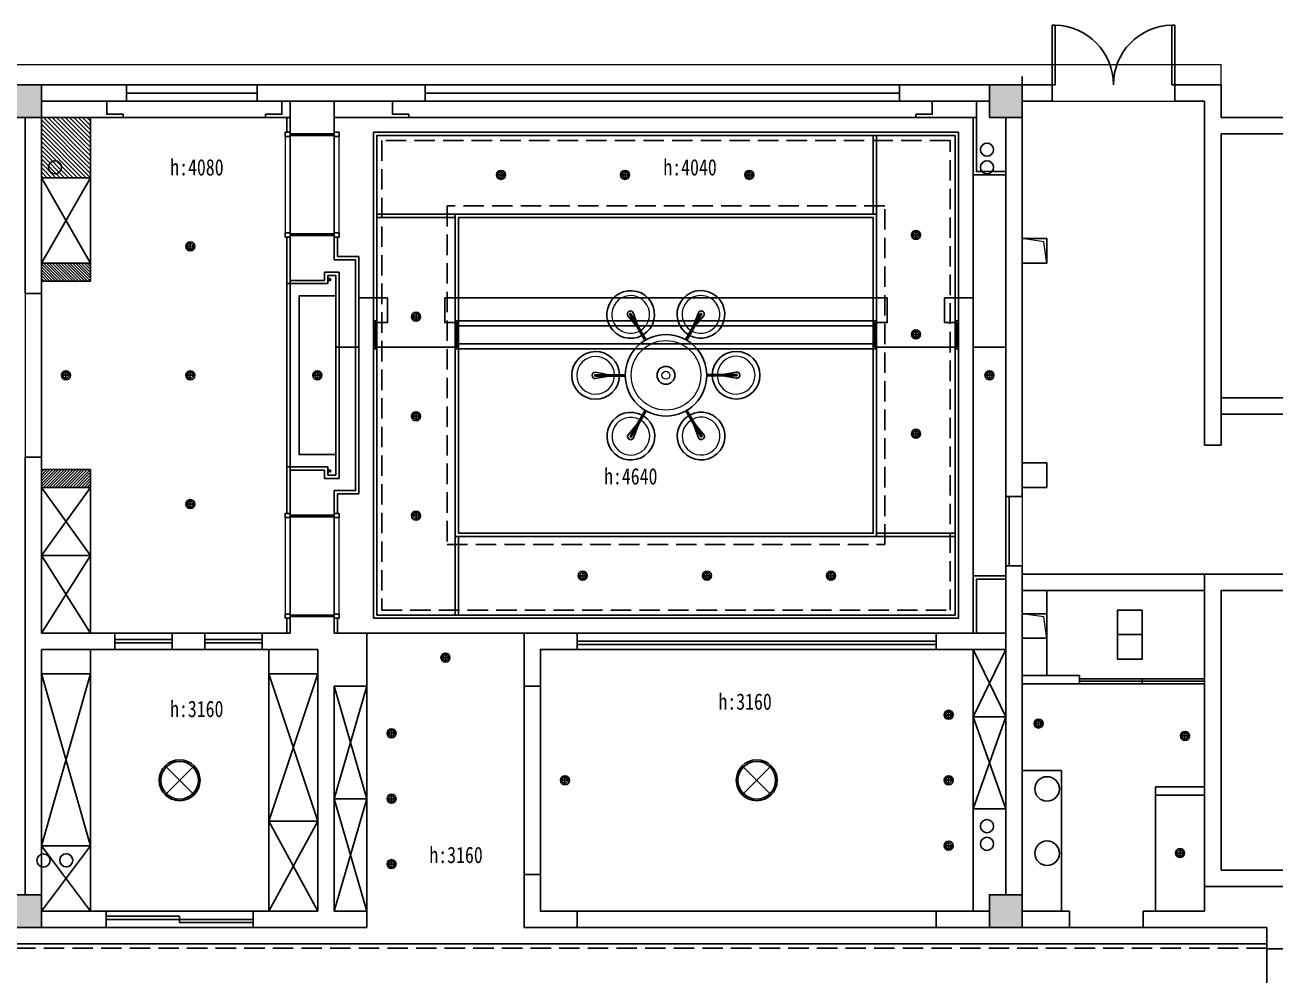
# Model space of a CAD drawing. Header units: millimetres. Extents: x 561810 to 956823, y -438984 to -391712.
# Drawn here: x 677950 to 693230, y -403335 to -391712 of the extents above; entities that cross this region are included whole.
import ezdxf

# ---------------------------------------------------------------- set-up
doc = ezdxf.new("R2010")
doc.units = ezdxf.units.MM
doc.header["$LTSCALE"] = 10
doc.header["$MEASUREMENT"] = 0
doc.linetypes.add('DASH', pattern=[0.35, 0.25, -0.1])
doc.layers.get('0').update_dxf_attribs({"linetype": 'CONTINUOUS'})
for name, color, linetype in [('4-P灯具', 142, 'CONTINUOUS'), ('COLUMN', 7, 'CONTINUOUS'), ('PUB_HATCH', 144, 'CONTINUOUS'), ('WALL', 7, 'CONTINUOUS'), ('WINDOW', 4, 'CONTINUOUS'), ('填充', 8, 'CONTINUOUS'), ('墙', 7, 'CONTINUOUS')]:
    doc.layers.add(name, color=color, linetype=linetype)
doc.layers.add('家居内线', color=251, linetype='CONTINUOUS', lineweight=13)
doc.layers.add('细线', color=250, linetype='CONTINUOUS', lineweight=5)
doc.styles.add('12', font='', dxfattribs={"width": 0.8})
doc.styles.get('12').set_extended_font_data('SimSun')

# ---------------------------------------------------------------- blocks, each defined once
blk = doc.blocks.new('$DORLIB2D$00000002')
for p, q in [((-0.5, 0), (-0.5, 0.4875)), ((-0.475, 0.4875), (-0.5, 0.4875)), ((-0.475, 0), (-0.475, 0.4875)), ((0.475, 0), (0.475, 0.4875)), ((0.475, 0.4875), (0.5, 0.4875)), ((0.5, 0), (0.5, 0.4875)), ((-0.5, 0), (-0.475, 0)), ((0.5, 0), (0.475, 0))]:
    blk.add_line(p, q)
for centre, start, end in [((-0.4875, 0), 0, 88.53072), ((0.4875, 0), 91.46928, 180)]:
    blk.add_arc(centre, 0.4875, start, end)

msp = doc.modelspace()

# ---------------------------------------------------------------- hatches: boundary and pattern name
h = msp.add_hatch()
h.set_pattern_fill('ANSI31', color=250, scale=200, style=0)
h.set_pattern_definition([(135, (678749.896, -394842.755), (17.6777, 17.6777), [])])
h.paths.add_polyline_path([(678149.9, -394842.8), (678149.9, -394622.8), (678749.9, -394622.8), (678749.9, -394842.8)])
h = msp.add_hatch()
h.set_pattern_fill('ANSI31', color=250, scale=200, style=0)
h.set_pattern_definition([(225, (678749.896, -397142.755), (17.6777, -17.6777), [])])
h.paths.add_polyline_path([(678149.9, -397142.8), (678149.9, -397362.8), (678749.9, -397362.8), (678749.9, -397142.8)])
at = {"layer": 'PUB_HATCH'}
h = msp.add_hatch(color=256, dxfattribs=at)
h.paths.add_polyline_path([(677749.9, -392842.8), (677749.9, -392442.8), (678149.9, -392442.8), (678149.9, -392842.8)])
h.paths.add_polyline_path([(689739.9, -392842.8), (689739.9, -392442.8), (690139.9, -392442.8), (690139.9, -392842.8)])
h.paths.add_polyline_path([(689739.9, -402742.8), (689739.9, -402342.8), (690139.9, -402342.8), (690139.9, -402742.8)])
h.paths.add_polyline_path([(677749.9, -402742.8), (677749.9, -402342.8), (678149.9, -402342.8), (678149.9, -402742.8)])
at = {"layer": '墙'}
h = msp.add_hatch(dxfattribs=at)
h.set_pattern_fill('ANSI31', color=250, scale=300, style=0)
h.set_pattern_definition([(135, (678749.896, -393577.755), (26.5165, 26.5165), [])])
h.paths.add_polyline_path([(678749.9, -392842.8), (678149.9, -392842.8), (678149.9, -393577.8), (678749.9, -393577.8)])

# ---------------------------------------------------------------- linework, layer by layer
for p, q in [((680789.9, -392442.8), (680789.9, -392642.8)), ((680789.9, -392442.8), (682840.1, -392442.8)), ((688640.1, -392442.8), (688640.1, -392642.8)), ((682840.1, -392642.8), (680789.9, -392642.8))]:
    msp.add_line(p, q)
at = {"color": 250}
for p, q in [((678749.9, -393577.8), (678149.9, -394622.8)), ((678149.9, -393577.8), (678749.9, -394622.8)), ((683250.1, -395328), (688319.9, -395328)), ((688319.9, -395388), (683250.1, -395388)), ((688319.9, -395608), (683250.1, -395608)), ((683250.1, -395668), (688319.9, -395668)), ((678149.9, -398196.3), (678749.9, -397362.8)), ((678749.9, -398196.3), (678149.9, -397362.8)), ((678749.9, -398196.3), (678149.9, -398196.3)), ((678149.9, -398196.3), (678749.9, -399142.8)), ((678749.9, -398196.3), (678149.9, -399142.8)), ((689089.9, -399142.8), (684699.9, -399142.8)), ((689089.9, -399342.8), (684699.9, -399342.8)), ((689939.9, -400167.8), (689539.9, -399342.8)), ((689939.9, -399342.8), (689539.9, -400167.8)), ((684050, -402092.8), (684050, -399792.8)), ((689539.9, -400167.8), (689939.9, -400167.8)), ((689939.9, -400167.8), (689539.9, -401292.8)), ((689539.9, -400167.8), (689939.9, -401292.8)), ((679663.1, -401119.5), (680016.7, -400766)), ((679663.1, -400766), (680016.7, -401119.5)), ((686718.2, -401119.5), (687071.7, -400766)), ((686718.2, -400766), (687071.7, -401119.5)), ((682130.1, -401167.8), (681729.9, -401167.8)), ((689089.9, -402542.8), (684699.9, -402542.8)), ((689089.9, -402742.8), (684699.9, -402742.8))]:
    msp.add_line(p, q, dxfattribs=at)
at = {"color": 1}
msp.add_line((683080.1, -395048), (688489.9, -395048), dxfattribs=at)
for points in [[(681750.1, -395648), (682030.1, -395648), (682030.1, -395048), (682230.1, -395048), (682380.1, -395048), (682380.1, -395348), (682230.1, -395348), (682230.1, -395648), (683230.1, -395648), (683230.1, -395348), (683080.1, -395348), (683080.1, -395048)], [(689939.9, -395648), (689539.9, -395648), (689539.9, -395048), (689339.9, -395048), (689189.9, -395048), (689189.9, -395348), (689339.9, -395348), (689339.9, -395648), (688339.9, -395648), (688339.9, -395348), (688489.9, -395348), (688489.9, -395048)], [(682250.1, -395328), (682210.1, -395328), (682210.1, -395388), (682230.1, -395388), (682230.1, -395348), (682250.1, -395348), (682250.1, -395328)], [(683210.1, -395328), (683250.1, -395328), (683250.1, -395388), (683230.1, -395388), (683230.1, -395348), (683210.1, -395348), (683210.1, -395328)], [(688359.9, -395328), (688319.9, -395328), (688319.9, -395388), (688339.9, -395388), (688339.9, -395348), (688359.9, -395348), (688359.9, -395328)], [(689319.9, -395328), (689359.9, -395328), (689359.9, -395388), (689339.9, -395388), (689339.9, -395348), (689319.9, -395348), (689319.9, -395328)], [(682250.1, -395668), (682210.1, -395668), (682210.1, -395608), (682230.1, -395608), (682230.1, -395648), (682250.1, -395648), (682250.1, -395668)], [(683210.1, -395668), (683250.1, -395668), (683250.1, -395608), (683230.1, -395608), (683230.1, -395648), (683210.1, -395648), (683210.1, -395668)], [(688359.9, -395668), (688319.9, -395668), (688319.9, -395608), (688339.9, -395608), (688339.9, -395648), (688359.9, -395648), (688359.9, -395668)], [(689319.9, -395668), (689359.9, -395668), (689359.9, -395608), (689339.9, -395608), (689339.9, -395648), (689319.9, -395648), (689319.9, -395668)]]:
    msp.add_lwpolyline(points, dxfattribs=at)
at = {"color": 250}
for points in [[(678749.9, -399642.8), (678149.9, -401742.8), (678749.9, -402542.8)], [(678149.9, -402542.8), (678749.9, -401742.8), (678149.9, -399642.8)], [(681529.9, -399642.8), (680929.9, -401442.8), (681529.9, -402542.8)], [(680929.9, -402542.8), (681529.9, -401442.8), (680929.9, -399642.8)], [(682130.1, -399792.8), (681729.9, -401167.8), (682130.1, -402542.8)], [(681729.9, -402542.8), (682130.1, -401167.8), (681729.9, -399792.8)]]:
    msp.add_lwpolyline(points, dxfattribs=at)
for centre in [(679839.9, -400942.8), (686894.9, -400942.8)]:
    msp.add_circle(centre, 230, dxfattribs=at)
at = {"layer": '4-P灯具', "color": 250, "ltscale": 20}
for p, q in [((683712.5, -393542.8), (683822.5, -393542.8)), ((683767.5, -393597.8), (683767.5, -393487.8)), ((685230, -393542.8), (685340, -393542.8)), ((685285, -393597.8), (685285, -393487.8)), ((686747.4, -393542.8), (686857.4, -393542.8)), ((686802.4, -393597.8), (686802.4, -393487.8)), ((688839.9, -394332.8), (688839.9, -394222.8)), ((679969.9, -394472.8), (679969.9, -394362.8)), ((688784.9, -394277.8), (688894.9, -394277.8)), ((679914.9, -394417.8), (680024.9, -394417.8)), ((682675.1, -395277.8), (682785.1, -395277.8)), ((682730.1, -395332.8), (682730.1, -395222.8)), ((688839.9, -395547.8), (688839.9, -395437.8)), ((688784.9, -395492.8), (688894.9, -395492.8)), ((678394.9, -395992.8), (678504.9, -395992.8)), ((678449.9, -396047.8), (678449.9, -395937.8)), ((679914.9, -395992.8), (680024.9, -395992.8)), ((679969.9, -396047.8), (679969.9, -395937.8)), ((681470, -395992.8), (681580, -395992.8)), ((681525, -396047.8), (681525, -395937.8)), ((689684.9, -395992.8), (689794.9, -395992.8)), ((689739.9, -396047.8), (689739.9, -395937.8)), ((682675.1, -396492.8), (682785.1, -396492.8)), ((682730.1, -396547.8), (682730.1, -396437.8)), ((688839.9, -396762.8), (688839.9, -396652.8)), ((688784.9, -396707.8), (688894.9, -396707.8)), ((679914.9, -397567.8), (680024.9, -397567.8)), ((679969.9, -397622.8), (679969.9, -397512.8)), ((682675.1, -397707.8), (682785.1, -397707.8)), ((682730.1, -397762.8), (682730.1, -397652.8)), ((684712.5, -398442.8), (684822.5, -398442.8)), ((684767.5, -398497.8), (684767.5, -398387.8)), ((686230, -398442.8), (686340, -398442.8)), ((686285, -398497.8), (686285, -398387.8)), ((687747.4, -398442.8), (687857.4, -398442.8)), ((687802.4, -398497.8), (687802.4, -398387.8)), ((683090, -399497.8), (683090, -399387.8)), ((683035, -399442.8), (683145, -399442.8)), ((689184.9, -400142.8), (689294.9, -400142.8)), ((689239.9, -400197.8), (689239.9, -400087.8)), ((682430.1, -400422.8), (682430.1, -400312.8)), ((690284.5, -400248.9), (690394.5, -400248.9)), ((690339.5, -400193.9), (690339.5, -400303.9)), ((682375.1, -400367.8), (682485.1, -400367.8)), ((692074.7, -400401.1), (692184.7, -400401.1)), ((692129.7, -400346.1), (692129.7, -400456.1)), ((684495, -400942.8), (684605, -400942.8)), ((684550, -400997.8), (684550, -400887.8)), ((689184.9, -400942.8), (689294.9, -400942.8)), ((689239.9, -400997.8), (689239.9, -400887.8)), ((682375.1, -401167.8), (682485.1, -401167.8)), ((682430.1, -401222.8), (682430.1, -401112.8)), ((689239.9, -401687.8), (689239.9, -401797.8)), ((689184.9, -401742.8), (689294.9, -401742.8)), ((692014.9, -401832.8), (692124.9, -401832.8)), ((692069.9, -401777.8), (692069.9, -401887.8)), ((682375.1, -401967.8), (682485.1, -401967.8)), ((682430.1, -401912.8), (682430.1, -402022.8))]:
    msp.add_line(p, q, dxfattribs=at)
at = {"layer": '4-P灯具', "color": 142}
for centre in [(683767.5, -393542.8), (685285, -393542.8), (686802.4, -393542.8), (688839.9, -394277.8), (679969.9, -394417.8), (682730.1, -395277.8), (688839.9, -395492.8), (678449.9, -395992.8), (679969.9, -395992.8), (681525, -395992.8), (689739.9, -395992.8), (682730.1, -396492.8), (688839.9, -396707.8), (679969.9, -397567.8), (682730.1, -397707.8), (684767.5, -398442.8), (686285, -398442.8), (687802.4, -398442.8), (683090, -399442.8), (689239.9, -400142.8), (682430.1, -400367.8), (690339.5, -400248.9), (692129.7, -400401.1), (684550, -400942.8), (689239.9, -400942.8), (682430.1, -401167.8), (689239.9, -401742.8), (692069.9, -401832.8), (682430.1, -401967.8)]:
    msp.add_circle(centre, 55, dxfattribs=at)
at = {"layer": '4-P灯具', "color": 250, "ltscale": 20}
for centre in [(683767.5, -393542.8), (685285, -393542.8), (686802.4, -393542.8), (688839.9, -394277.8), (679969.9, -394417.8), (682730.1, -395277.8), (688839.9, -395492.8), (678449.9, -395992.8), (679969.9, -395992.8), (681525, -395992.8), (689739.9, -395992.8), (682730.1, -396492.8), (688839.9, -396707.8), (679969.9, -397567.8), (682730.1, -397707.8), (684767.5, -398442.8), (686285, -398442.8), (687802.4, -398442.8), (683090, -399442.8), (689239.9, -400142.8), (682430.1, -400367.8), (690339.5, -400248.9), (692129.7, -400401.1), (684550, -400942.8), (689239.9, -400942.8), (682430.1, -401167.8), (689239.9, -401742.8), (692069.9, -401832.8), (682430.1, -401967.8)]:
    msp.add_circle(centre, 35, dxfattribs=at)
at = {"layer": 'COLUMN'}
msp.add_line((678149.9, -402742.8), (678149.9, -402342.8), dxfattribs=at)
at = {"layer": 'WALL'}
for p, q in [((690139.9, -392342.8), (690139.9, -397472.8)), ((678149.9, -392442.8), (679189.9, -392442.8)), ((679189.9, -392442.8), (679189.9, -392642.8)), ((680789.9, -392642.8), (680789.9, -392442.8)), ((682840.1, -392442.8), (682840.1, -392642.8)), ((685249.7, -392442.8), (689739.9, -392442.8)), ((689939.9, -392442.8), (688640.1, -392442.8)), ((688640.1, -392642.8), (688640.1, -392442.8)), ((690139.9, -392442.8), (690504.9, -392442.8)), ((690504.9, -392442.8), (690504.9, -392642.8)), ((692004.9, -392442.8), (692569.9, -392442.8)), ((692004.9, -392442.8), (692004.9, -392642.8)), ((692569.9, -392842.8), (692569.9, -392442.8)), ((679189.9, -392642.8), (678149.9, -392642.8)), ((681189.9, -393042.8), (681189.9, -392642.8)), ((681729.9, -392642.8), (681729.9, -393042.8)), ((685249.7, -392642.8), (689739.9, -392642.8)), ((689739.9, -392642.8), (688640.1, -392642.8)), ((690139.9, -392642.8), (690504.9, -392642.8)), ((692004.9, -392642.8), (692369.9, -392642.8)), ((692369.9, -396847.8), (692369.9, -392642.8)), ((677949.9, -392842.8), (677949.9, -394992.8)), ((678149.9, -392842.8), (678149.9, -394992.8)), ((689939.9, -392842.8), (689939.9, -397472.8)), ((692569.9, -392842.8), (702569.9, -392842.8)), ((681389.9, -393042.8), (681189.9, -393042.8)), ((681729.9, -393042.8), (681389.9, -393042.8)), ((692569.9, -393042.8), (702159.9, -393042.8)), ((692569.9, -396847.8), (692569.9, -393042.8)), ((681189.9, -394282.8), (681189.9, -394832.8)), ((681729.9, -394282.8), (681189.9, -394282.8)), ((681729.9, -394582.8), (681729.9, -394282.8)), ((681990.1, -394582.8), (681729.9, -394582.8)), ((681990.1, -397402.8), (681990.1, -394582.8)), ((681189.9, -394832.8), (681610.1, -394832.8)), ((681790.1, -394732.8), (681610.1, -394732.8)), ((681610.1, -394732.8), (681610.1, -394832.8)), ((681790.1, -397252.8), (681790.1, -394732.8)), ((678149.9, -394992.8), (677949.9, -394992.8)), ((702159.9, -396267.8), (692569.9, -396267.8)), ((702159.9, -396467.8), (692569.9, -396467.8)), ((692569.9, -396847.8), (692369.9, -396847.8)), ((677949.9, -396992.8), (677949.9, -402342.8)), ((678149.9, -396992.8), (677949.9, -396992.8)), ((678149.9, -396992.8), (678149.9, -399142.8)), ((681189.9, -397702.8), (681189.9, -397152.8)), ((681189.9, -397152.8), (681610.1, -397152.8)), ((681610.1, -397252.8), (681610.1, -397152.8)), ((681790.1, -397252.8), (681610.1, -397252.8)), ((681990.1, -397402.8), (681729.9, -397402.8)), ((681729.9, -397402.8), (681729.9, -397702.8)), ((690139.9, -397472.8), (689939.9, -397472.8)), ((681729.9, -397702.8), (681189.9, -397702.8)), ((689939.9, -398322.8), (689939.9, -402342.8)), ((690139.9, -398322.8), (689939.9, -398322.8)), ((690139.9, -398322.8), (690139.9, -402342.8)), ((692369.9, -398422.8), (690139.9, -398422.8)), ((692369.9, -402242.8), (692369.9, -398422.8)), ((702159.9, -398422.8), (692369.9, -398422.8)), ((702159.9, -398422.8), (692369.9, -398422.8)), ((692369.9, -398622.8), (690139.9, -398622.8)), ((692569.9, -402042.8), (692569.9, -398622.8)), ((702159.9, -398622.8), (692569.9, -398622.8)), ((681189.9, -398942.8), (681189.9, -399142.8)), ((681389.9, -398942.8), (681189.9, -398942.8)), ((681729.9, -398942.8), (681389.9, -398942.8)), ((681729.9, -399142.8), (681729.9, -398942.8)), ((679049.9, -399142.8), (678149.9, -399142.8)), ((679049.9, -399342.8), (679049.9, -399142.8)), ((680149.9, -399142.8), (679749.9, -399142.8)), ((679749.9, -399342.8), (679749.9, -399142.8)), ((680149.9, -399342.8), (680149.9, -399142.8)), ((681189.9, -399142.8), (680849.9, -399142.8)), ((680849.9, -399342.8), (680849.9, -399142.8)), ((682130.1, -399142.8), (681729.9, -399142.8)), ((682130.1, -399142.8), (682130.1, -399792.8)), ((684699.9, -399142.8), (684699.9, -399342.8)), ((689089.9, -399142.8), (689089.9, -399342.8)), ((689939.9, -399142.8), (689089.9, -399142.8)), ((678149.9, -399342.8), (678149.9, -402342.8)), ((679049.9, -399342.8), (678149.9, -399342.8)), ((680149.9, -399342.8), (679749.9, -399342.8)), ((681529.9, -399342.8), (680849.9, -399342.8)), ((681529.9, -402542.8), (681529.9, -399342.8)), ((689089.9, -399342.8), (689939.9, -399342.8)), ((681729.9, -402542.8), (681729.9, -399792.8)), ((682130.1, -399792.8), (681729.9, -399792.8)), ((684250, -399792.8), (684050, -399792.8)), ((690619.9, -400822.8), (690139.9, -400822.8)), ((690619.9, -402542.8), (690619.9, -400822.8)), ((691769.9, -401022.8), (692369.9, -401022.8)), ((692369.9, -401022.8), (691769.9, -401022.8)), ((691769.9, -401022.8), (691769.9, -401122.8)), ((691769.9, -401122.8), (692369.9, -401122.8)), ((684250, -402092.8), (684050, -402092.8)), ((702159.9, -402042.8), (692569.9, -402042.8)), ((702369.9, -402242.8), (692369.9, -402242.8)), ((692369.9, -402242.8), (692369.9, -402542.8)), ((678149.9, -402542.8), (678940.4, -402542.8)), ((678940.4, -402742.8), (678940.4, -402542.8)), ((680740.2, -402742.8), (680740.2, -402542.8)), ((680740.2, -402542.8), (681529.9, -402542.8)), ((681729.9, -402542.8), (682130.1, -402542.8)), ((682130.1, -402742.8), (682130.1, -402542.8)), ((684699.9, -402742.8), (684699.9, -402542.8)), ((689739.9, -402542.8), (689089.9, -402542.8)), ((689089.9, -402542.8), (689089.9, -402742.8)), ((690719.9, -402542.8), (690139.9, -402542.8)), ((690719.9, -402542.8), (690719.9, -402742.8)), ((692369.9, -402542.8), (691619.9, -402542.8)), ((691619.9, -402542.8), (691619.9, -402742.8)), ((678940.4, -402742.8), (677749.9, -402742.8)), ((682130.1, -402742.8), (680740.2, -402742.8)), ((690719.9, -402742.8), (689089.9, -402742.8)), ((693129.9, -402742.8), (691619.9, -402742.8)), ((693129.9, -403002.8), (693129.9, -402742.8)), ((693129.9, -403002.8), (693329.9, -403002.8))]:
    msp.add_line(p, q, dxfattribs=at)
for points in [[(677749.9, -392842.8), (677749.9, -392442.8), (678149.9, -392442.8), (678149.9, -392842.8), (677749.9, -392842.8)], [(689739.9, -392842.8), (689739.9, -392442.8), (690139.9, -392442.8), (690139.9, -392842.8), (689739.9, -392842.8)], [(690439.9, -394322.8), (690139.9, -394322.8), (690139.9, -394622.8), (690439.9, -394622.8), (690439.9, -394322.8)], [(690439.9, -397362.8), (690139.9, -397362.8), (690139.9, -397062.8), (690439.9, -397062.8), (690439.9, -397362.8)], [(690439.9, -398907.8), (690139.9, -398907.8), (690139.9, -399207.8), (690439.9, -399207.8), (690439.9, -398907.8)], [(684699.9, -399142.8), (684050, -399142.8), (684050, -399792.8)], [(684699.9, -399342.8), (684250, -399342.8), (684250, -399792.8)], [(690139.9, -399762.8), (690839.9, -399762.8), (690839.9, -399662.8), (690139.9, -399662.8)], [(684050, -402092.8), (684050, -402742.8), (684699.9, -402742.8)], [(684250, -402092.8), (684250, -402542.8), (684699.9, -402542.8)], [(677749.9, -402742.8), (677749.9, -402342.8), (678149.9, -402342.8), (678149.9, -402742.8), (677749.9, -402742.8)], [(689739.9, -402742.8), (689739.9, -402342.8), (690139.9, -402342.8), (690139.9, -402742.8), (689739.9, -402742.8)]]:
    msp.add_lwpolyline(points, dxfattribs=at)
at = {"layer": 'WINDOW'}
for p, q in [((679189.9, -392442.8), (680789.9, -392442.8)), ((679189.9, -392542.8), (680789.9, -392542.8)), ((682840.1, -392442.8), (688640.1, -392442.8)), ((682840.1, -392542.8), (688640.1, -392542.8)), ((680789.9, -392642.8), (679189.9, -392642.8)), ((688640.1, -392642.8), (682840.1, -392642.8)), ((689939.9, -397472.8), (689939.9, -398322.8)), ((689979.9, -397472.8), (689979.9, -398322.8)), ((679049.9, -399142.8), (679749.9, -399142.8)), ((679749.9, -399222.8), (679049.9, -399222.8)), ((679049.9, -399262.8), (679749.9, -399262.8)), ((680849.9, -399142.8), (680149.9, -399142.8)), ((680149.9, -399222.8), (680849.9, -399222.8)), ((680849.9, -399262.8), (680149.9, -399262.8)), ((689089.9, -399242.8), (684699.9, -399242.8)), ((679749.9, -399342.8), (679049.9, -399342.8)), ((680149.9, -399342.8), (680849.9, -399342.8)), ((689089.9, -399282.8), (684699.9, -399282.8)), ((692369.9, -399702.8), (690839.9, -399702.8)), ((691604.9, -399702.8), (691604.9, -399762.8)), ((692369.9, -399732.8), (690839.9, -399732.8)), ((692369.9, -399762.8), (690839.9, -399762.8))]:
    msp.add_line(p, q, dxfattribs=at)
for points in [[(679840.2, -402602.8), (678940.2, -402602.8), (678940.2, -402642.8), (679840.2, -402642.8), (679840.2, -402602.8)], [(680740.2, -402642.8), (679840.2, -402642.8), (679840.2, -402682.8), (680740.2, -402682.8), (680740.2, -402642.8)]]:
    msp.add_lwpolyline(points, dxfattribs=at)
for centre, radius in [((689709.3, -393234.9), 80), ((678316.8, -393450.9), 80), ((689709.3, -393450.9), 80), ((690444.3, -401048.8), 150), ((689709.3, -401503.4), 80), ((689709.3, -401719.4), 80), ((690444.3, -401834.3), 150), ((678176.4, -401922.8, -2150003), 80), ((678454.4, -401920.8, -2150003), 80)]:
    msp.add_circle(centre, radius, dxfattribs=at)
at = {"layer": '填充', "color": 142, "ltscale": 0.01}
for p, q in [((678749.9, -392842.8), (678349.9, -392842.8)), ((678749.9, -393577.8), (678749.9, -392842.8)), ((681149.9, -392842.8), (681149.9, -393022.8)), ((688319.9, -394022.8), (688319.9, -393062.8)), ((688359.9, -394022.8), (688359.9, -393062.8)), ((678749.9, -393577.8), (678149.9, -393577.8)), ((678749.9, -394792.8), (678749.9, -393577.8)), ((683210.1, -394022.8), (682250.1, -394022.8)), ((683210.1, -394062.8), (682250.1, -394062.8)), ((681149.9, -394302.8), (681149.9, -394872.8)), ((681769.9, -394542.8), (681769.9, -394302.8)), ((678149.9, -394622.8), (678749.9, -394622.8)), ((682030.1, -394542.8), (681769.9, -394542.8)), ((682030.1, -397442.8), (682030.1, -394542.8)), ((678749.9, -394842.8), (678749.9, -394742.8)), ((681750.1, -394772.8), (681650.1, -394772.8)), ((681650.1, -394772.8), (681650.1, -394872.8)), ((681750.1, -397212.8), (681750.1, -394772.8)), ((678749.9, -394842.8), (678149.9, -394842.8)), ((681149.9, -394872.8), (681650.1, -394872.8)), ((681149.9, -394872.8), (681149.9, -397112.8)), ((678149.9, -394992.8), (678149.9, -396992.8)), ((685342.8, -395248.3), (685427.4, -395395.2)), ((685350.2, -395238.5), (685344.6, -395241.7)), ((685441.5, -395387), (685356.8, -395240.2)), ((686208.1, -395238.3), (686123.3, -395384.9)), ((686137.4, -395393.1), (686222.1, -395246.4)), ((686220.4, -395239.7), (686214.8, -395236.5)), ((684914, -395991.5), (684914, -395997.9)), ((685088.3, -395986.6), (684918.8, -395986.6)), ((684918.8, -396002.8), (685088.3, -396002.9)), ((686649.5, -395982.6), (686480.1, -395982.5)), ((686480.1, -395998.8), (686649.5, -395998.8)), ((686654.4, -395994), (686654.4, -395987.5)), ((685430.9, -396592.3), (685346.2, -396739.1)), ((685360.2, -396747.2), (685445.1, -396600.5)), ((686126.8, -396598.4), (686211.5, -396745.2)), ((686225.6, -396737.1), (686141, -396590.3)), ((685348, -396745.7), (685353.6, -396748.9)), ((686218.2, -396747), (686223.8, -396743.7)), ((681149.9, -397682.8), (681149.9, -397112.8)), ((681149.9, -397112.8), (681650.1, -397112.8)), ((681650.1, -397212.8), (681650.1, -397112.8)), ((678749.9, -397142.8), (678149.9, -397142.8)), ((678749.9, -397142.8), (678749.9, -397242.8)), ((678749.9, -397192.8), (678749.9, -399142.8)), ((681750.1, -397212.8), (681650.1, -397212.8)), ((678149.9, -397362.8), (678749.9, -397362.8)), ((682030.1, -397442.8), (681769.9, -397442.8)), ((681769.9, -397442.8), (681769.9, -397682.8)), ((681189.9, -397682.8), (681129.9, -397682.8)), ((681129.9, -397682.8), (681129.9, -397732.8)), ((681129.9, -397732.8), (681189.9, -397732.8)), ((681729.9, -397722.8), (681189.9, -397722.8)), ((681189.9, -397732.8), (681189.9, -397722.8)), ((681729.9, -397682.8), (681789.9, -397682.8)), ((681729.9, -397732.8), (681729.9, -397722.8)), ((681789.9, -397732.8), (681729.9, -397732.8)), ((681789.9, -397682.8), (681789.9, -397732.8)), ((683210.1, -397962.8), (683210.1, -398922.8)), ((683250.1, -397962.8), (683250.1, -398922.8)), ((688359.9, -397922.8), (689319.9, -397922.8)), ((688359.9, -397962.8), (689319.9, -397962.8)), ((690439.9, -398622.8), (690439.9, -399662.8)), ((681129.9, -398912.8), (681189.9, -398912.8)), ((681129.9, -398962.8), (681129.9, -398912.8)), ((681189.9, -398912.8), (681189.9, -398922.8)), ((681729.9, -398922.8), (681189.9, -398922.8)), ((681789.9, -398912.8), (681729.9, -398912.8)), ((681729.9, -398912.8), (681729.9, -398922.8)), ((681789.9, -398962.8), (681789.9, -398912.8)), ((681189.9, -398962.8), (681129.9, -398962.8)), ((681149.9, -399142.8), (681149.9, -398962.8)), ((681729.9, -398962.8), (681789.9, -398962.8)), ((681769.9, -399142.8), (681769.9, -398962.8)), ((684050, -399142.8), (682130.1, -399142.8)), ((678749.9, -399642.8), (678749.9, -399342.8)), ((680929.9, -399642.8), (680929.9, -399342.8)), ((689539.9, -399342.8), (689539.9, -402542.8)), ((678749.9, -399642.8), (678149.9, -399642.8)), ((678749.9, -399642.8), (678749.9, -402542.8)), ((680929.9, -402542.8), (680929.9, -399642.8)), ((680929.9, -399642.8), (681529.9, -399642.8)), ((682130.1, -402542.8), (682130.1, -399792.8)), ((684250, -399792.8), (684250, -402092.8)), ((689539.9, -401292.8), (689939.9, -401292.8)), ((680929.9, -401442.8), (681529.9, -401442.8)), ((678749.9, -401742.8), (678149.9, -401742.8)), ((693129.9, -402942.8), (675729.9, -402942.8))]:
    msp.add_line(p, q, dxfattribs=at)
at = {"layer": '填充', "color": 2, "linetype": 'DASH', "ltscale": 100}
msp.add_line((693129.9, -402992.8), (675779.9, -402992.8), dxfattribs=at)
at = {"layer": '填充', "color": 142, "ltscale": 0.01}
for points in [[(678349.9, -392842.8), (679149.9, -392842.8), (679149.9, -392802.8), (678949.9, -392802.8), (678949.9, -392642.8)], [(681189.9, -392842.8), (680889.9, -392842.8), (680889.9, -392802.8), (681089.9, -392802.8), (681089.9, -392642.8)], [(681729.9, -392842.8), (682641.2, -392842.8), (682641.2, -392802.8), (682441.2, -392802.8), (682441.2, -392642.8)], [(689579.9, -392842.8), (688840.1, -392842.8), (688840.1, -392802.8), (689040.1, -392802.8), (689040.1, -392642.8)], [(689579.9, -392642.8), (689579.9, -393502.8), (689939.9, -393502.8)], [(678749.9, -397142.8), (678749.9, -399142.8), (681189.9, -399142.8), (681189.9, -392842.8), (678749.9, -392842.8), (678749.9, -394842.8)], [(689539.9, -399142.8), (689539.9, -398442.8), (689539.9, -398442.8), (689539.9, -393542.8), (689539.9, -393542.8), (689539.9, -392842.8), (681729.9, -392842.8), (681729.9, -394582.8), (681990.1, -394582.8), (681990.1, -397402.8), (681729.9, -397402.8), (681729.9, -399142.8), (689539.9, -399142.8)], [(689539.9, -392842.8), (689539.9, -393542.8), (689939.9, -393542.8)], [(681729.9, -393022.8), (681789.9, -393022.8), (681789.9, -393072.8), (681729.9, -393072.8), (681729.9, -393062.8), (681189.9, -393062.8), (681189.9, -393072.8), (681129.9, -393072.8), (681129.9, -393022.8), (681189.9, -393022.8)], [(681729.9, -394302.8), (681789.9, -394302.8), (681789.9, -394252.8), (681729.9, -394252.8), (681729.9, -394262.8), (681189.9, -394262.8), (681189.9, -394252.8), (681129.9, -394252.8), (681129.9, -394302.8), (681189.9, -394302.8)], [(681729.9, -397682.8), (681789.9, -397682.8), (681789.9, -397732.8), (681729.9, -397732.8), (681729.9, -397722.8), (681189.9, -397722.8), (681189.9, -397732.8), (681129.9, -397732.8), (681129.9, -397682.8), (681189.9, -397682.8)], [(689539.9, -399142.8), (689539.9, -398442.8), (689939.9, -398442.8)], [(689579.9, -399142.8), (689579.9, -398482.8), (689939.9, -398482.8)], [(689539.9, -402542.8), (689539.9, -402542.8), (689539.9, -399342.8), (689539.9, -399342.8)], [(691769.9, -401122.8), (691769.9, -401122.8), (691769.9, -402542.8)]]:
    msp.add_lwpolyline(points, dxfattribs=at)
for points in [[(678749.9, -392842.8), (678149.9, -392842.8), (678149.9, -393577.8), (678749.9, -393577.8)], [(682210.1, -398962.8), (689359.9, -398962.8), (689359.9, -393022.8), (682210.1, -393022.8)], [(682250.1, -398922.8), (689319.9, -398922.8), (689319.9, -393062.8), (682250.1, -393062.8)], [(683210.1, -397962.8), (688359.9, -397962.8), (688359.9, -394022.8), (683210.1, -394022.8)], [(683250.1, -397922.8), (688319.9, -397922.8), (688319.9, -394062.8), (683250.1, -394062.8)], [(681750.1, -395022.8), (681299.9, -395022.8), (681299.9, -396962.8), (681750.1, -396962.8)], [(691604.9, -398862.8), (691604.9, -399462.8), (691304.9, -399462.8), (691304.9, -398862.8)]]:
    msp.add_lwpolyline(points, close=True, dxfattribs=at)
at = {"layer": '填充', "color": 2, "linetype": 'DASH', "ltscale": 100}
for points in [[(682310.1, -398862.8), (689259.9, -398862.8), (689259.9, -393122.8), (682310.1, -393122.8)], [(683110.1, -398062.8), (688459.9, -398062.8), (688459.9, -393922.8), (683110.1, -393922.8)]]:
    msp.add_lwpolyline(points, close=True, dxfattribs=at)
at = {"layer": '填充', "color": 142, "ltscale": 0.01}
for points in [[(685526.7, -395567.2), (685427.4, -395395.2), (685319.9, -395266.5, -0.4506423), (685330.8, -395213), (685334, -395211.1)], [(685541.9, -395558.4), (685441.5, -395387), (685385.7, -395228.5, 0.4506423), (685333.9, -395211.2), (685330.6, -395213)], [(686023.9, -395557), (686123.3, -395384.9), (686181, -395227.5, -0.4506423), (686232.8, -395210.2), (686236, -395212.1)], [(686039.2, -395565.7), (686137.4, -395393.1), (686246.8, -395265.5, 0.4506423), (686235.9, -395212), (686232.6, -395210.1)], [(685286.9, -395985.4), (685088.3, -395986.6), (684923.1, -395955.7, 0.4506423), (684882.2, -395991.9), (684882.2, -395995.6)], [(685286.9, -396002.9), (685088.3, -396002.9), (684923.1, -396031.7, -0.4506423), (684882.2, -395995.5), (684882.2, -395991.7)], [(686281.4, -395982.5), (686480.1, -395982.5), (686645.2, -395953.8, -0.4506423), (686686.1, -395989.9), (686686.1, -395993.7)], [(686281.4, -396000.1), (686480.1, -395998.8), (686645.2, -396029.7, 0.4506423), (686686.1, -395993.6), (686686.1, -395989.8)], [(685529.2, -396419.7), (685430.9, -396592.3), (685321.6, -396719.9, 0.4506423), (685332.4, -396773.4), (685335.7, -396775.3)], [(685544.4, -396428.4), (685445.1, -396600.5), (685387.4, -396757.9, -0.4506423), (685335.6, -396775.2), (685332.3, -396773.4)], [(686026.5, -396427), (686126.8, -396598.4), (686182.6, -396756.9, 0.4506423), (686234.4, -396774.3), (686237.7, -396772.4)], [(686041.6, -396418.2), (686141, -396590.3), (686248.4, -396718.9, -0.4506423), (686237.6, -396772.5), (686234.3, -396774.3)]]:
    msp.add_lwpolyline(points, format="xyb", dxfattribs=at)
for centre, radius in [((685785, -395992.8), 498.1), ((685785, -395992.8), 109.3), ((679839.9, -400942.8), 250), ((686894.9, -400942.8), 250)]:
    msp.add_circle(centre, radius, dxfattribs=at)
for centre, radius, start, end in [((685353.9, -395249.6), 291.6, 301.54064, 298.19722), ((686212.6, -395248.6), 291.6, 241.54064, 238.19722), ((685347, -395245.9), 4.86, 120, 209.94824), ((685352.6, -395242.7), 4.86, 30, 120), ((686212.3, -395240.7), 4.86, 60, 149.94824), ((686217.9, -395243.9), 4.86, 330, 60), ((684925.5, -395993.8), 291.6, 1.54064, 358.19722), ((686642.8, -395991.7), 291.6, 181.54064, 178.19722), ((684918.8, -395991.5), 4.86, 90, 180), ((684918.8, -395997.9), 4.86, 180, 269.94824), ((686649.5, -395987.5), 4.86, 0, 89.94824), ((686649.5, -395994), 4.86, 270, 0), ((685355.7, -396736.8), 291.6, 61.54064, 58.19722), ((686214.4, -396735.8), 291.6, 121.54064, 118.19722), ((685350.4, -396741.5), 4.86, 150, 240), ((685356, -396744.7), 4.86, 240, 329.94824), ((686215.7, -396742.8), 4.86, 210, 300), ((686221.3, -396739.5), 4.86, 300, 29.94824)]:
    msp.add_arc(centre, radius, start, end, dxfattribs=at)
at = {"layer": '墙', "color": 250}
for p, q in [((691604.9, -399162.8), (691304.9, -399162.8)), ((680740.2, -402542.8), (678940.4, -402542.8)), ((680740.2, -402742.8), (678940.4, -402742.8)), ((690719.9, -402742.8), (691619.9, -402742.8)), ((693129.9, -403002.8), (693129.9, -404002.8))]:
    msp.add_line(p, q, dxfattribs=at)
at = {"layer": '家居内线', "color": 2}
for p, q in [((681678.1, -394810.6), (681663.6, -394810.6)), ((681678.1, -394834.1), (681663.6, -394834.1)), ((681665.6, -394822.1), (681691.6, -394822.1)), ((681677.4, -394805.9), (681677.4, -394837.4)), ((681678.1, -397150.6), (681663.6, -397150.6)), ((681678.1, -397174.1), (681663.6, -397174.1)), ((681665.6, -397162.1), (681691.6, -397162.1)), ((681677.4, -397145.9), (681677.4, -397177.4))]:
    msp.add_line(p, q, dxfattribs=at)
for points in [[(681650.1, -394840.9), (681663.6, -394840.9), (681663.6, -394804.6), (681650.1, -394804.6)], [(681650.1, -397180.9), (681663.6, -397180.9), (681663.6, -397144.6), (681650.1, -397144.6)]]:
    msp.add_lwpolyline(points, close=True, dxfattribs=at)
for centre in [(681678.1, -394822.3), (681678.1, -397162.3)]:
    msp.add_circle(centre, 9.62, dxfattribs=at)
for centre in [(681678.1, -394822.3), (681678.1, -397162.3)]:
    msp.add_arc(centre, 11.8, 266.80472, 93.19528, dxfattribs=at)
at = {"layer": '细线', "color": 250, "lineweight": 5}
for p, q in [((675329.9, -392192.8), (692569.9, -392192.8)), ((692569.9, -392442.8), (692569.9, -392192.8)), ((690504.9, -392642.8), (692004.9, -392642.8)), ((681129.9, -393062.8), (681129.9, -394282.8)), ((681789.9, -394282.8), (681789.9, -393062.8)), ((690404.4, -394359.8), (690139.9, -394322.8)), ((690439.9, -394622.8), (690404.4, -394359.8)), ((677949.9, -394992.8), (677949.9, -396992.8)), ((690139.9, -397472.8), (690139.9, -398322.8)), ((681129.9, -397702.8), (681129.9, -398912.8)), ((681789.9, -398912.8), (681789.9, -397702.8)), ((690404.4, -398944.8), (690139.9, -398907.8)), ((690439.9, -399207.8), (690404.4, -398944.8))]:
    msp.add_line(p, q, dxfattribs=at)
for radius in [425.2, 48.6]:
    msp.add_circle((685785, -395992.8), radius, dxfattribs=at)
for centre, start, end in [((685353.9, -395249.6), 301.86741, 297.72258), ((686212.6, -395248.6), 241.86741, 237.72258), ((684925.5, -395993.8), 1.86741, 357.72258), ((686642.8, -395991.7), 181.86741, 177.72258), ((685355.7, -396736.8), 61.86741, 57.72258), ((686214.4, -396735.8), 121.86741, 117.72258)]:
    msp.add_arc(centre, 230.8, start, end, dxfattribs=at)

# ---------------------------------------------------------------- block references
at = {"layer": 'WINDOW', "xscale": -1500, "yscale": 1500, "zscale": -1500, "rotation": 359.9999999999978}
msp.add_blockref('$DORLIB2D$00000002', (691254.9, -392442.8), dxfattribs=at)

# ---------------------------------------------------------------- texts
at = {"layer": '填充', "color": 142, "ltscale": 0.01, "style": '12', "width": 0.8}
for s, p in [('h:4080', (679724.8, -393550.7)), ('h:4040', (685752.9, -393550.7)), ('h:4640', (685028, -397327.3)), ('h:3160', (686425.9, -400080.9)), ('h:3160', (679722.7, -400170.4)), ('h:3160', (682892.4, -401954.8))]:
    msp.add_text(s, height=200, dxfattribs=at).set_placement(p)

doc.saveas('drawing.dxf')
